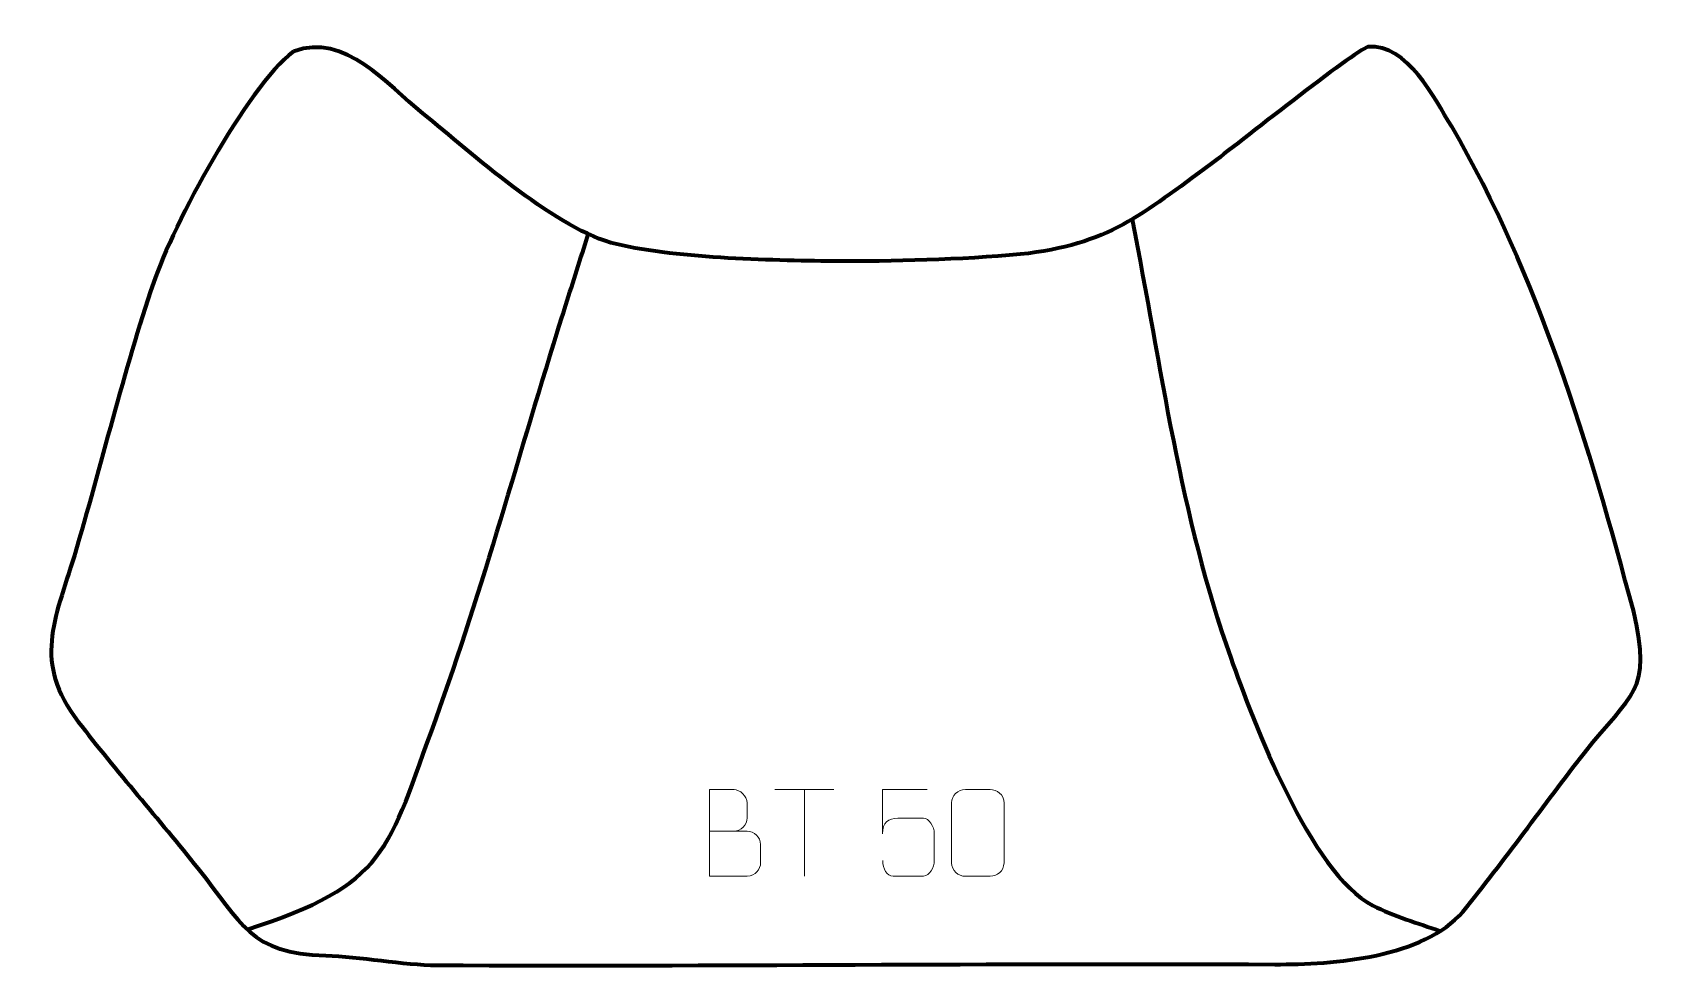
# Model space of a CAD drawing. Header units: millimetres. Extents: x 925 to 1392, y 358 to 627.
import ezdxf

# ---------------------------------------------------------------- set-up
doc = ezdxf.new("R2010")
doc.units = ezdxf.units.MM
doc.header["$MEASUREMENT"] = 0
doc.layers.add('layer 2', color=7, linetype='Continuous')
doc.layers.add('layer 3', color=7, linetype='Continuous')

msp = doc.modelspace()

# ---------------------------------------------------------------- linework, layer by layer
at = {"layer": 'layer 2', "color": 142, "lineweight": 158}
for points, knots in [([(1242.1301, 573.5361), (1250.576, 530.9687), (1255.9626, 488.2028), (1270.5537, 447.1593), (1270.5537, 447.1593), (1277.1248, 428.6753), (1293.6182, 385.0084), (1311.5418, 375.7451), (1311.5418, 375.7451), (1317.4684, 372.6822), (1324.6358, 370.6151), (1330.9627, 368.3568)], [0, 0, 0, 0, 0.25, 0.25, 0.25, 0.25, 0.5, 0.5, 0.5, 0.5, 1, 1, 1, 1]), ([(987.0229, 368.856), (1027.443, 381.7458), (1027.5638, 391.3642), (1041.3969, 429.4076), (1041.3969, 429.4076), (1055.1978, 467.3626), (1065.5266, 506.4513), (1077.671, 544.9427), (1077.671, 544.9427), (1077.671, 544.9427), (1078.117, 546.3562), (1078.117, 546.3562), (1078.117, 546.3562), (1080.2342, 553.0505), (1082.3513, 559.7449), (1084.4687, 566.4392), (1084.4687, 566.4392), (1084.4687, 566.4392), (1085.3762, 569.3082), (1085.3762, 569.3082)], [0, 0, 0, 0, 0.16666667, 0.16666667, 0.16666667, 0.16666667, 0.33333333, 0.33333333, 0.33333333, 0.33333333, 0.5, 0.5, 0.5, 0.5, 0.66666667, 0.66666667, 0.66666667, 0.66666667, 1, 1, 1, 1])]:
    msp.add_open_spline(points, degree=3, knots=knots, dxfattribs=at)
at = {"layer": 'layer 2', "color": 250, "lineweight": 9}
for points, knots in [([(1120.2827, 397.176), (1123.9213, 397.1764), (1127.5084, 397.1764), (1131.1478, 397.176), (1131.1478, 397.176), (1133.1232, 397.1587), (1135.0468, 395.4226), (1135.0468, 393.373), (1135.0468, 393.373), (1135.0464, 392.2444), (1135.0464, 389.195), (1135.0468, 388.0661), (1135.0468, 388.0661), (1135.0644, 386.2082), (1133.5223, 384.1943), (1131.2008, 384.2112), (1131.2008, 384.2112), (1127.561, 384.2116), (1123.9216, 384.2116), (1120.2827, 384.2112), (1120.2827, 384.2112), (1120.2827, 392.5295), (1120.2827, 400.8473), (1120.2827, 409.1648), (1120.2827, 409.1648), (1122.6564, 409.1648), (1125.0305, 409.1648), (1127.4047, 409.1648), (1127.4047, 409.1648), (1129.0855, 409.1824), (1131.1823, 407.2719), (1131.2, 405.3095), (1131.2, 405.3095), (1131.1996, 403.2434), (1131.1996, 403.0974), (1131.2, 401.0309), (1131.2, 401.0309), (1131.2173, 398.9648), (1129.3628, 397.1587), (1127.3528, 397.176)], [0, 0, 0, 0, 0.09090909, 0.09090909, 0.09090909, 0.09090909, 0.18181818, 0.18181818, 0.18181818, 0.18181818, 0.27272727, 0.27272727, 0.27272727, 0.27272727, 0.36363636, 0.36363636, 0.36363636, 0.36363636, 0.45454545, 0.45454545, 0.45454545, 0.45454545, 0.54545455, 0.54545455, 0.54545455, 0.54545455, 0.63636364, 0.63636364, 0.63636364, 0.63636364, 0.72727273, 0.72727273, 0.72727273, 0.72727273, 0.81818182, 0.81818182, 0.81818182, 0.81818182, 1, 1, 1, 1]), ([(1183.059, 409.1428), (1183.059, 409.1428), (1170.2073, 409.1428), (1170.2073, 409.1428), (1170.2073, 409.1428), (1170.2076, 404.9122), (1170.2076, 400.6813), (1170.2073, 396.4501), (1170.2073, 396.4501), (1170.207, 399.7602), (1171.838, 400.832), (1174.65, 400.8925), (1174.65, 400.8925), (1177.0896, 400.8928), (1179.5291, 400.8928), (1181.9683, 400.8925), (1181.9683, 400.8925), (1183.6181, 400.8993), (1185.093, 398.5188), (1185.1215, 396.4501), (1185.1215, 396.4501), (1185.1212, 393.8628), (1185.1212, 391.2752), (1185.1215, 388.6875), (1185.1215, 388.6875), (1185.1677, 386.7281), (1183.6683, 384.2918), (1182.0424, 384.2333), (1182.0424, 384.2333), (1180.0859, 384.2336), (1175.1909, 384.2336), (1173.2339, 384.2333), (1173.2339, 384.2333), (1171.3884, 384.2245), (1170.2813, 386.1893), (1170.2605, 388.7404)], [0, 0, 0, 0, 0.1, 0.1, 0.1, 0.1, 0.2, 0.2, 0.2, 0.2, 0.3, 0.3, 0.3, 0.3, 0.4, 0.4, 0.4, 0.4, 0.5, 0.5, 0.5, 0.5, 0.6, 0.6, 0.6, 0.6, 0.7, 0.7, 0.7, 0.7, 0.8, 0.8, 0.8, 0.8, 1, 1, 1, 1]), ([(1194.0842, 409.1873), (1196.4503, 409.1873), (1198.8168, 409.1873), (1201.1833, 409.1873), (1201.1833, 409.1873), (1203.1638, 409.2229), (1205.1898, 407.7286), (1205.2169, 405.2865), (1205.2169, 405.2865), (1205.2165, 399.5291), (1205.2165, 393.7713), (1205.2169, 388.0131), (1205.2169, 388.0131), (1205.0748, 385.6855), (1203.3684, 384.2032), (1201.1833, 384.1924), (1201.1833, 384.1924), (1198.8109, 384.1928), (1196.4385, 384.1928), (1194.0665, 384.1924), (1194.0665, 384.1924), (1192.108, 384.0868), (1190.1016, 385.9747), (1190.113, 387.9957), (1190.113, 387.9957), (1190.1134, 393.7763), (1190.1134, 399.5566), (1190.113, 405.3364), (1190.113, 405.3364), (1190.1173, 407.4784), (1191.8944, 409.2009), (1194.0842, 409.1873)], [0, 0, 0, 0, 0.11111111, 0.11111111, 0.11111111, 0.11111111, 0.22222222, 0.22222222, 0.22222222, 0.22222222, 0.33333333, 0.33333333, 0.33333333, 0.33333333, 0.44444444, 0.44444444, 0.44444444, 0.44444444, 0.55555556, 0.55555556, 0.55555556, 0.55555556, 0.66666667, 0.66666667, 0.66666667, 0.66666667, 0.77777778, 0.77777778, 0.77777778, 0.77777778, 1, 1, 1, 1])]:
    msp.add_open_spline(points, degree=3, knots=knots, dxfattribs=at)
for points in [[(1139.1713, 409.1413), (1139.1713, 409.1413), (1156.1585, 409.1413), (1156.1585, 409.1413)], [(1147.6651, 384.2113), (1147.6651, 384.2113), (1147.6651, 409.1648), (1147.6651, 409.1648)]]:
    msp.add_open_spline(points, degree=3, dxfattribs=at)
at = {"layer": 'layer 3', "color": 242, "lineweight": 158}
msp.add_open_spline([(1000.3832, 621.9821), (1015.393, 627.4414), (1027.3173, 612.4337), (1037.733, 604.0428), (1037.733, 604.0428), (1052.2777, 592.2632), (1074.3227, 572.0514), (1091.887, 566.8073), (1091.887, 566.8073), (1109.4772, 562.2635), (1137.418, 561.7146), (1156.0423, 561.4808), (1156.0423, 561.4808), (1173.0756, 561.3507), (1192.9445, 561.9347), (1209.8798, 563.4694), (1209.8798, 563.4694), (1235.5125, 566.21), (1244.9314, 574.9436), (1264.9642, 589.5782), (1264.9642, 589.5782), (1271.5067, 594.4827), (1306.24, 622.1397), (1310.1278, 623.2471), (1310.1278, 623.2471), (1321.5449, 624.1899), (1329.1582, 608.5899), (1334.2591, 600.2978), (1334.2591, 600.2978), (1359.3416, 557.1894), (1373.9769, 508.3397), (1386.7295, 460.3768), (1386.7295, 460.3768), (1392.1736, 437.2543), (1386.1353, 437.0982), (1372.5152, 419.7574), (1372.5152, 419.7574), (1360.7976, 404.6965), (1349.4253, 388.6861), (1337.4622, 373.9596), (1337.4622, 373.9596), (1326.3484, 360.7328), (1300.3358, 358.6938), (1283.2475, 358.7804), (1283.2475, 358.7804), (1202.5507, 359.1882), (1121.9939, 358.1308), (1041.7477, 358.544), (1041.7477, 358.544), (1032.1725, 358.5933), (1019.2262, 361.0423), (1009.6937, 361.2828), (1009.6937, 361.2828), (987.8431, 361.8341), (985.5326, 370.5717), (972.8756, 386.4826), (972.8756, 386.4826), (961.6206, 400.5629), (949.2465, 414.5698), (938.3577, 428.7303), (938.3577, 428.7303), (925.1444, 445.9141), (931.5328, 457.8233), (937.2354, 476.6346), (937.2354, 476.6346), (944.9684, 502.4484), (951.4156, 529.8936), (960.0204, 555.2096), (960.0204, 555.2096), (965.7941, 572.1962), (986.66, 611.2141), (1000.3832, 621.9821)], degree=3, knots=[0, 0, 0, 0, 0.05263158, 0.05263158, 0.05263158, 0.05263158, 0.10526316, 0.10526316, 0.10526316, 0.10526316, 0.15789474, 0.15789474, 0.15789474, 0.15789474, 0.21052632, 0.21052632, 0.21052632, 0.21052632, 0.26315789, 0.26315789, 0.26315789, 0.26315789, 0.31578947, 0.31578947, 0.31578947, 0.31578947, 0.36842105, 0.36842105, 0.36842105, 0.36842105, 0.42105263, 0.42105263, 0.42105263, 0.42105263, 0.47368421, 0.47368421, 0.47368421, 0.47368421, 0.52631579, 0.52631579, 0.52631579, 0.52631579, 0.57894737, 0.57894737, 0.57894737, 0.57894737, 0.63157895, 0.63157895, 0.63157895, 0.63157895, 0.68421053, 0.68421053, 0.68421053, 0.68421053, 0.73684211, 0.73684211, 0.73684211, 0.73684211, 0.78947368, 0.78947368, 0.78947368, 0.78947368, 0.84210526, 0.84210526, 0.84210526, 0.84210526, 0.89473684, 0.89473684, 0.89473684, 0.89473684, 1, 1, 1, 1], dxfattribs=at)

doc.saveas('drawing.dxf')
